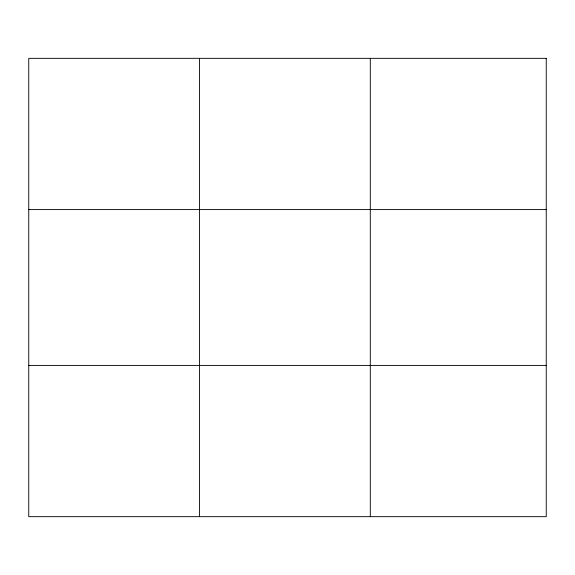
<?xml version="1.0" encoding="UTF-8"?>
<svg xmlns="http://www.w3.org/2000/svg" width="575" height="575" viewBox="0 0 575 575"><rect width="100%" height="100%" fill="white"/><g stroke="black" fill="none" stroke-linecap="round" stroke-linejoin="round"><path stroke-width="0.86" d="M199.525 58.334L199.525 516.666M370.3 58.334L370.3 516.666M28.75 209.588L546.25 209.588M28.75 365.412L546.25 365.412M546.25 58.334L546.25 516.666L28.75 516.666L28.75 58.334L546.25 58.334"/></g></svg>
